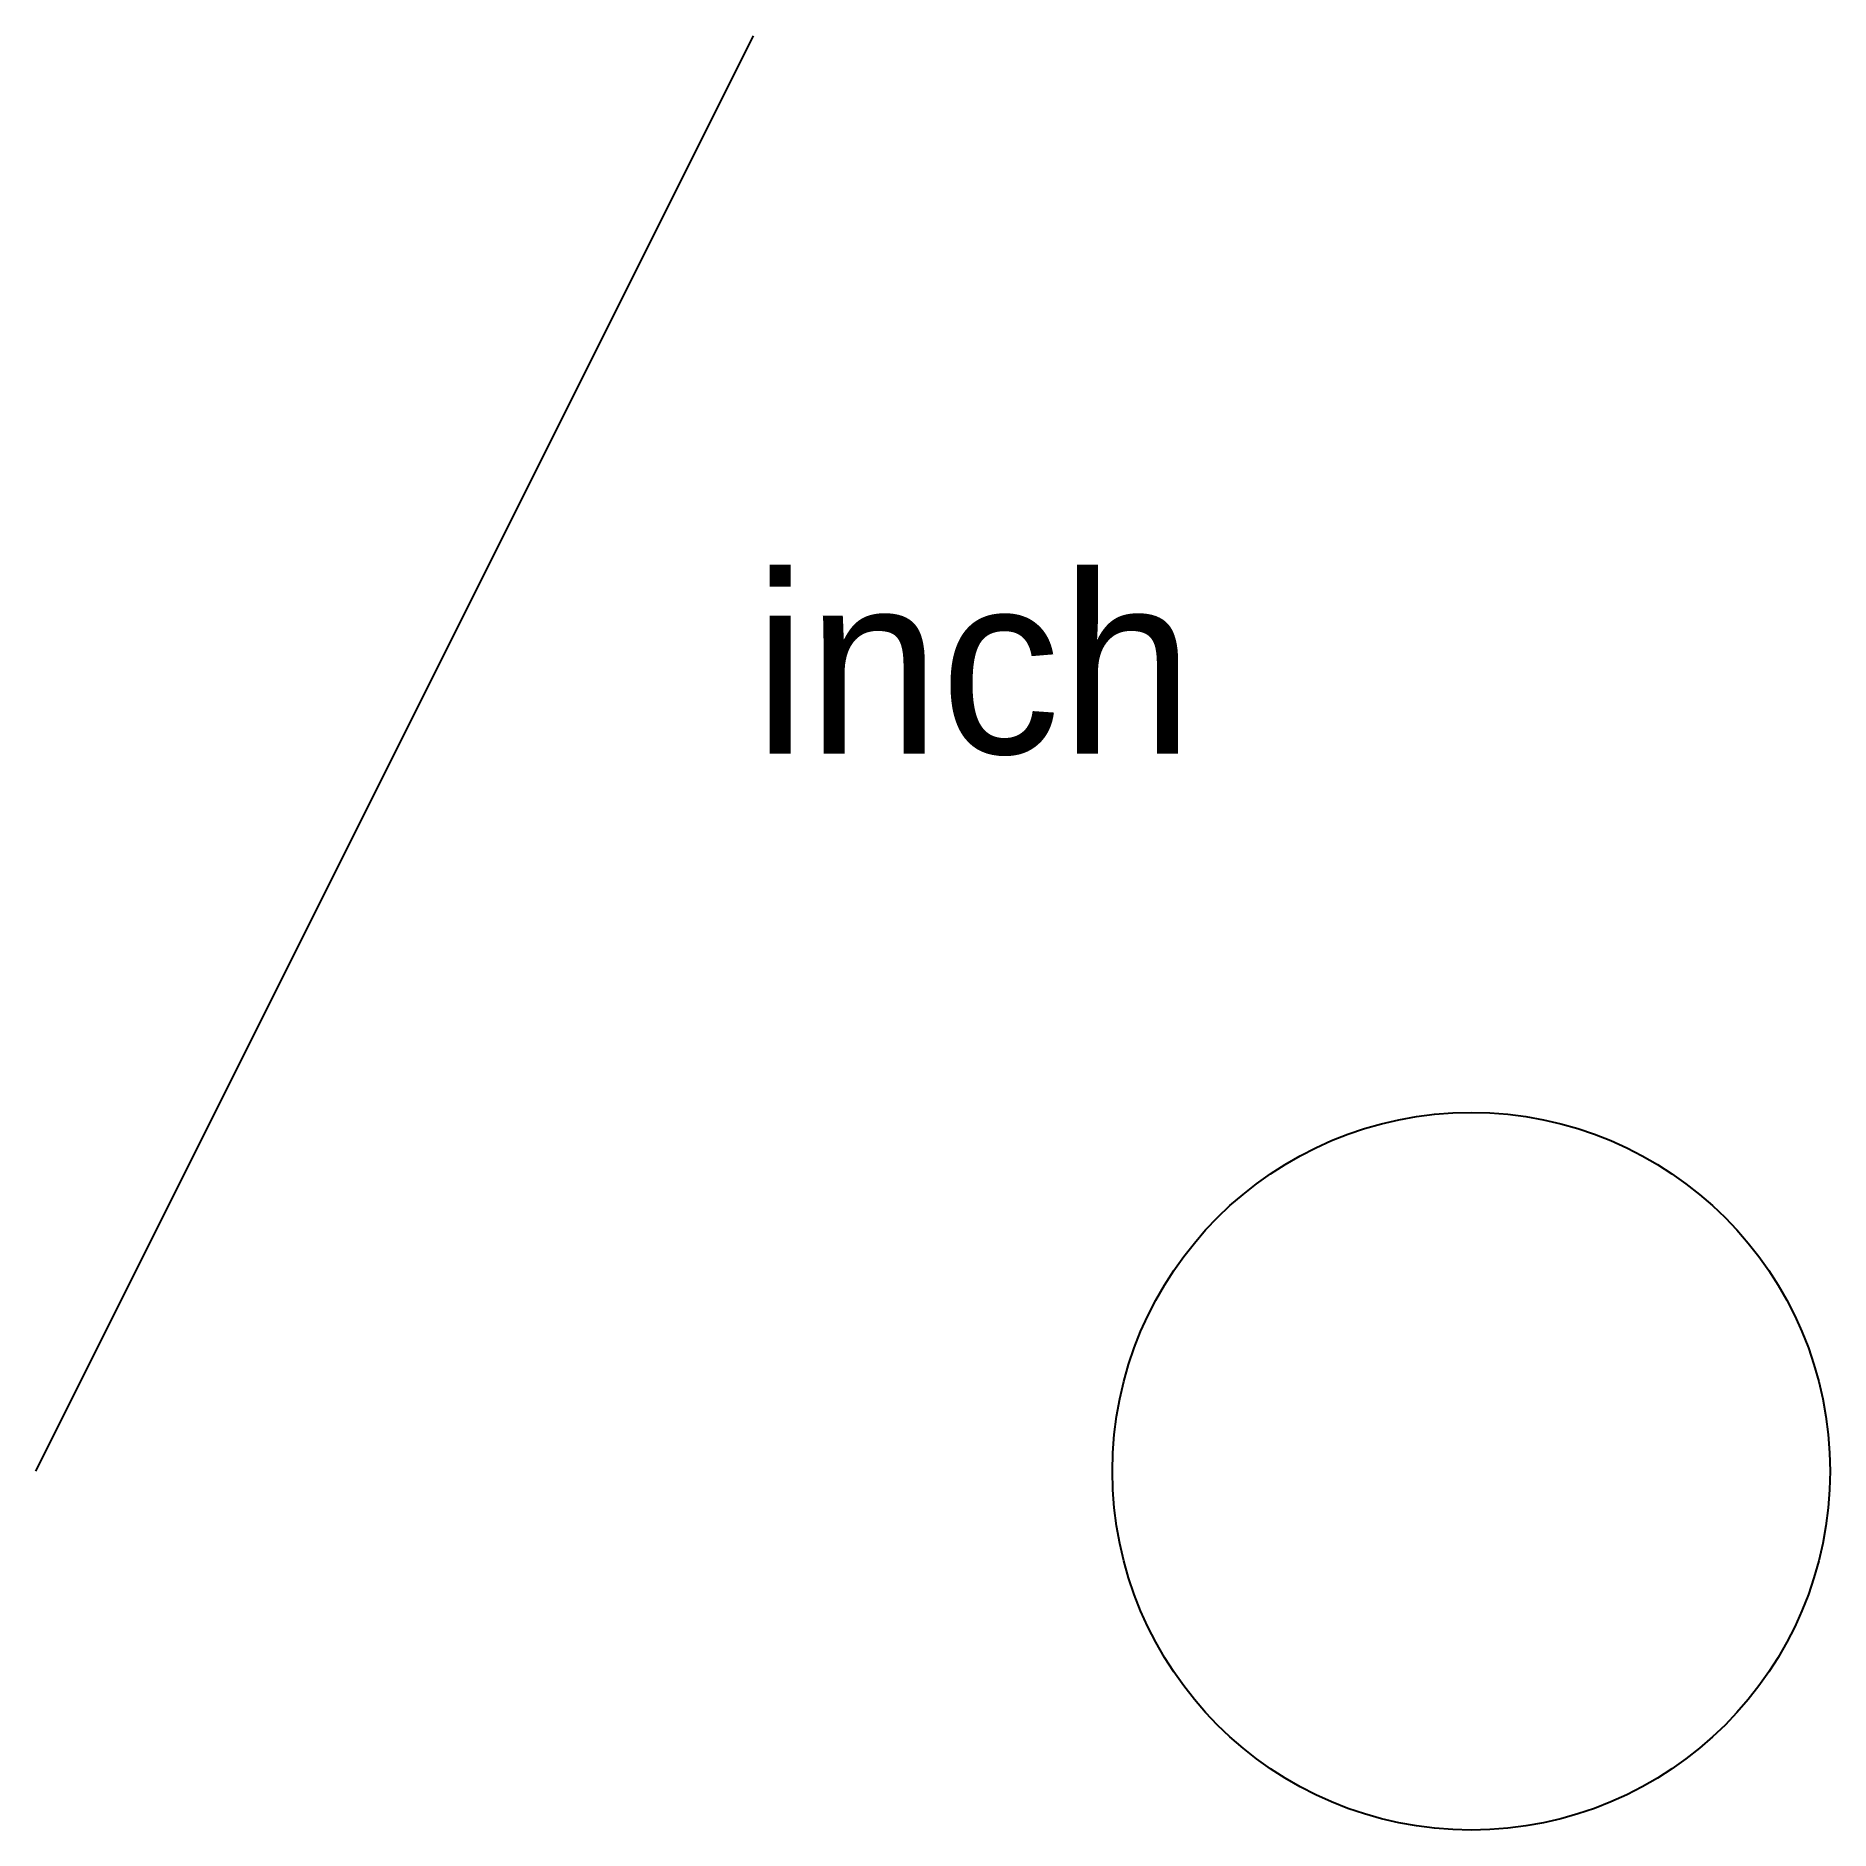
# Model space of a CAD drawing. Header units: inches. Extents: x 0 to 2.5, y -0.5 to 2.
import ezdxf

# ---------------------------------------------------------------- set-up
doc = ezdxf.new("R2010")
doc.units = ezdxf.units.IN
doc.header["$MEASUREMENT"] = 0

msp = doc.modelspace()

# ---------------------------------------------------------------- linework, layer by layer
msp.add_line((0, 0), (1, 2))
msp.add_circle((2, 0), 0.5)

# ---------------------------------------------------------------- texts
msp.add_text('inch', height=0.25).set_placement((1, 1))

doc.saveas('drawing.dxf')
